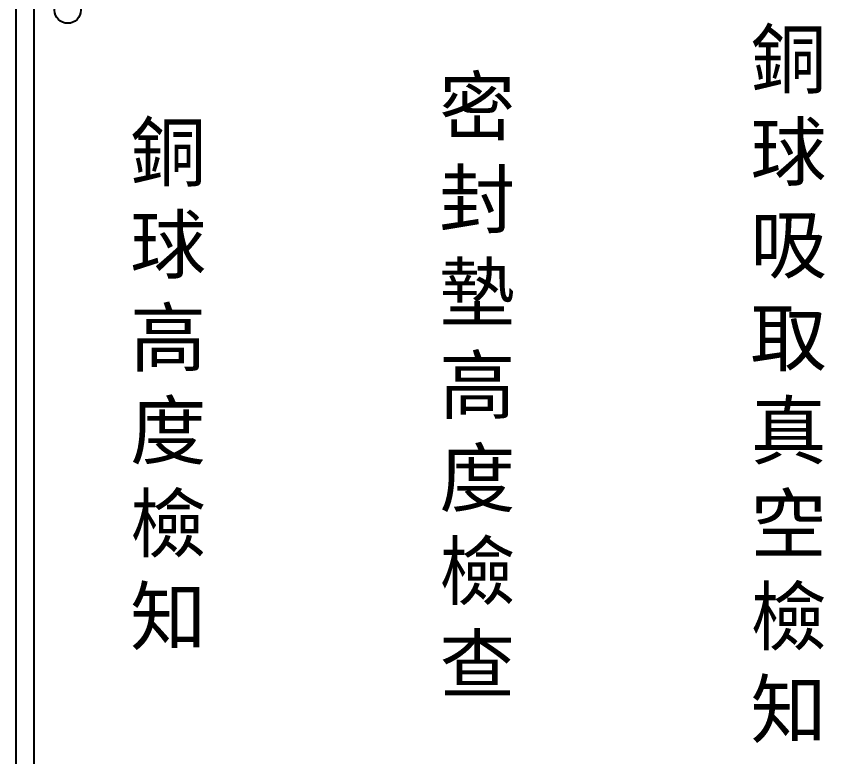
# Model space of a CAD drawing. Extents: x 325 to 612, y 3 to 207.
# Drawn here: x 325.3 to 381.9, y 47.7 to 99.5 of the extents above; entities that cross this region are included whole.
import ezdxf

# ---------------------------------------------------------------- set-up
doc = ezdxf.new("R2010")
doc.units = 0
doc.layers.add('圖框層', color=7, linetype='CONTINUOUS')
doc.layers.add('標尺寸層', color=3, linetype='CONTINUOUS')
doc.styles.add('CNS', font='romanc.shx', dxfattribs={"bigfont": 'chineset.shx'})

msp = doc.modelspace()

# ---------------------------------------------------------------- linework, layer by layer
at = {"layer": '圖框層', "color": 7}
for p, q in [((325.319, 3), (325.319, 206.969)), ((326.569, 4.25), (326.569, 205.719))]:
    msp.add_line(p, q, dxfattribs=at)
at = {"layer": '標尺寸層', "color": 7}
msp.add_circle((328.925, 99.958), 0.92, dxfattribs=at)

# ---------------------------------------------------------------- texts
at = {"layer": '標尺寸層', "color": 7, "char_height": 3.9, "width": 4.96081, "attachment_point": 5, "style": 'CNS'}
for s, insert in [('{\\fDFKai-SB|b0|i0|c136|p65;銅球吸取真空檢知}', (379.335, 73.584)), ('{\\fDFKai-SB|b0|i0|c136|p65;密封墊高度檢查}', (357.567, 73.584)), ('{\\fDFKai-SB|b0|i0|c136|p65;銅球高度檢知}', (335.949, 73.584))]:
    msp.add_mtext(s, dxfattribs=dict(at, insert=insert))

doc.saveas('drawing.dxf')
